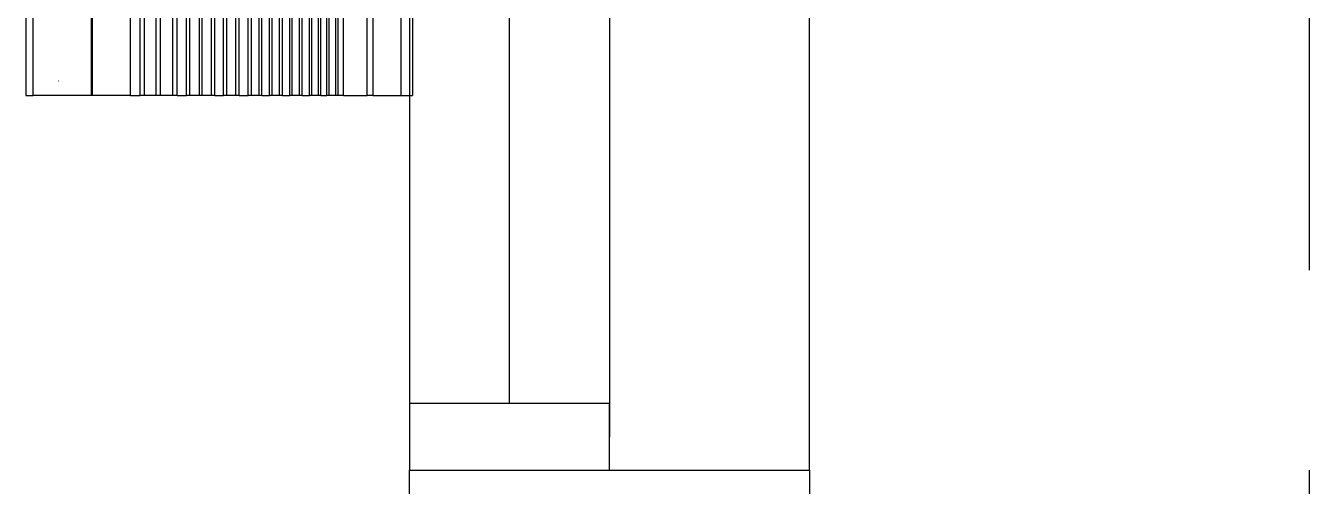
# Model space of a CAD drawing. Header units: inches. Extents: x 16928 to 514628, y -1471 to 241387.
# Drawn here: x 185092 to 186055, y 41503 to 41849 of the extents above; entities that cross this region are included whole.
import ezdxf

# ---------------------------------------------------------------- set-up
doc = ezdxf.new("R2010")
doc.units = ezdxf.units.IN
doc.header["$MEASUREMENT"] = 0
doc.linetypes.add('HIDDEN', pattern=[0.375, 0.25, -0.125])
for name, color, linetype in [('Edges', 7, 'Continuous'), ('LW', 2, 'Continuous'), ('WALL', 1, 'Continuous'), ('WIN', 9, 'Continuous')]:
    doc.layers.add(name, color=color, linetype=linetype)

# ---------------------------------------------------------------- blocks, each defined once
blk = doc.blocks.new('air con')
at = {"layer": 'Edges'}
for p, q in [((71.402, 41.898), (152.402, 41.898)), ((152.402, 41.095), (152.402, 41.898)), ((71.402, 41.095), (152.402, 41.095)), ((152.402, 39.122), (152.402, 41.095)), ((71.402, 39.122), (152.402, 39.122)), ((152.402, 38.724), (71.402, 38.724)), ((152.402, 39.122), (152.402, 38.724)), ((152.402, 37.092), (152.402, 38.724)), ((152.402, 37.092), (71.402, 37.092)), ((152.402, 37.092), (152.402, 36.701)), ((152.402, 36.701), (71.402, 36.701)), ((152.402, 36.542), (71.402, 36.542)), ((152.402, 36.078), (71.402, 36.078)), ((152.402, 35.914), (71.402, 35.914)), ((152.402, 36.701), (152.402, 36.542)), ((152.402, 36.542), (152.402, 36.078)), ((152.402, 36.078), (152.402, 35.914)), ((152.402, 35.493), (152.402, 35.914)), ((152.402, 35.493), (71.402, 35.493)), ((152.402, 35.34), (71.402, 35.34)), ((152.402, 35.493), (152.402, 35.34)), ((152.402, 35.34), (152.402, 34.877)), ((152.402, 34.877), (71.402, 34.877)), ((152.402, 34.709), (71.402, 34.709)), ((152.402, 34.207), (71.402, 34.207)), ((152.402, 34.877), (152.402, 34.709)), ((152.402, 34.207), (152.402, 34.709)), ((152.402, 34.207), (152.402, 34.022)), ((152.402, 34.022), (71.402, 34.022)), ((152.402, 33.51), (71.402, 33.51)), ((152.402, 33.335), (71.402, 33.335)), ((152.402, 34.022), (152.402, 33.51)), ((152.402, 33.51), (152.402, 33.335)), ((152.402, 32.826), (152.402, 33.335)), ((152.402, 32.826), (71.402, 32.826)), ((152.402, 32.625), (71.402, 32.625)), ((152.402, 32.826), (152.402, 32.625)), ((152.402, 32.625), (152.402, 32.098)), ((152.402, 32.098), (71.402, 32.098)), ((152.402, 31.911), (71.402, 31.911)), ((152.402, 31.378), (71.402, 31.378)), ((152.402, 32.098), (152.402, 31.911)), ((152.402, 31.378), (152.402, 31.911)), ((152.402, 31.378), (152.402, 31.189)), ((152.402, 31.189), (71.402, 31.189)), ((152.402, 30.654), (71.402, 30.654)), ((152.402, 31.189), (152.402, 30.654)), ((152.402, 30.654), (152.402, 30.439)), ((152.402, 30.439), (71.402, 30.439)), ((152.402, 29.791), (71.402, 29.791)), ((152.402, 29.791), (152.402, 30.439)), ((152.402, 29.791), (152.402, 29.562)), ((152.402, 29.562), (71.402, 29.562)), ((152.402, 28.935), (71.402, 28.935)), ((152.402, 28.714), (71.402, 28.714)), ((152.402, 29.562), (152.402, 28.935)), ((152.402, 28.935), (152.402, 28.714)), ((152.402, 28.092), (152.402, 28.714)), ((152.402, 28.092), (71.402, 28.092)), ((152.402, 27.871), (71.402, 27.871)), ((152.402, 28.092), (152.402, 27.871)), ((152.402, 27.871), (152.402, 27.226)), ((152.402, 27.226), (71.402, 27.226)), ((152.402, 27.024), (71.402, 27.024)), ((152.402, 27.226), (152.402, 27.024)), ((152.402, 27.024), (152.402, 26.349)), ((152.402, 26.349), (71.402, 26.349)), ((152.402, 26.117), (71.402, 26.117)), ((152.402, 26.349), (152.402, 26.117)), ((152.402, 25.469), (152.402, 26.117)), ((152.402, 25.469), (71.402, 25.469)), ((152.402, 25.162), (71.402, 25.162)), ((152.402, 25.469), (152.402, 25.162)), ((152.402, 25.162), (152.402, 24.304)), ((152.402, 24.304), (71.402, 24.304)), ((152.402, 24.304), (152.402, 24.002)), ((152.402, 24.002), (71.402, 24.002)), ((152.402, 24.002), (152.402, 23.184)), ((152.402, 23.184), (71.402, 23.184)), ((152.402, 22.883), (71.402, 22.883)), ((152.402, 23.184), (152.402, 22.883)), ((152.402, 22.213), (152.402, 22.883)), ((152.402, 22.213), (71.402, 22.213)), ((152.402, 22.213), (152.402, 19.568)), ((152.402, 19.568), (71.402, 19.568)), ((152.402, 19.493), (71.402, 19.493)), ((152.402, 19.568), (152.402, 19.493)), ((152.402, 19.493), (152.402, 15.42)), ((151.402, 17.184), (151.402, 17.175)), ((152.402, 15.42), (146.468, 15.42)), ((152.402, 14.898), (152.402, 15.42)), ((71.402, 14.898), (152.402, 14.898))]:
    blk.add_line(p, q, dxfattribs=at)

msp = doc.modelspace()

# ---------------------------------------------------------------- linework, layer by layer
at = {"layer": 'LW', "linetype": 'HIDDEN', "ltscale": 1200}
msp.add_line((186054.96, 51415.43), (186054.96, 40615.43), dxfattribs=at)
at = {"layer": 'LW'}
msp.add_line((185679.96, 41515.43), (185679.96, 44515.43), dxfattribs=at)
at = {"layer": 'WALL'}
msp.add_line((185379.96, 39940.43), (185379.96, 41515.43), dxfattribs=at)
msp.add_lwpolyline([(185379.96, 41365.43), (185379.96, 41515.43), (185679.96, 41515.43), (185679.96, 41365.43)], close=True, dxfattribs=at)
at = {"layer": 'WIN'}
for p, q in [((185379.96, 44515.43), (185379.96, 41515.43)), ((185529.96, 44490.43), (185529.96, 41540.43)), ((185454.96, 41565.43), (185454.96, 42105.43))]:
    msp.add_line(p, q, dxfattribs=at)
msp.add_lwpolyline([(185529.96, 41515.43), (185529.96, 41565.43), (185379.96, 41565.43), (185379.96, 41515.43)], close=True, dxfattribs=at)

# ---------------------------------------------------------------- block references
at = {"xscale": 10.74849191040555, "yscale": 10.74849191040555, "zscale": 10.74849191040555, "rotation": 270}
msp.add_blockref('air con', (184931.8, 43434.62), dxfattribs=at)

doc.saveas('drawing.dxf')
